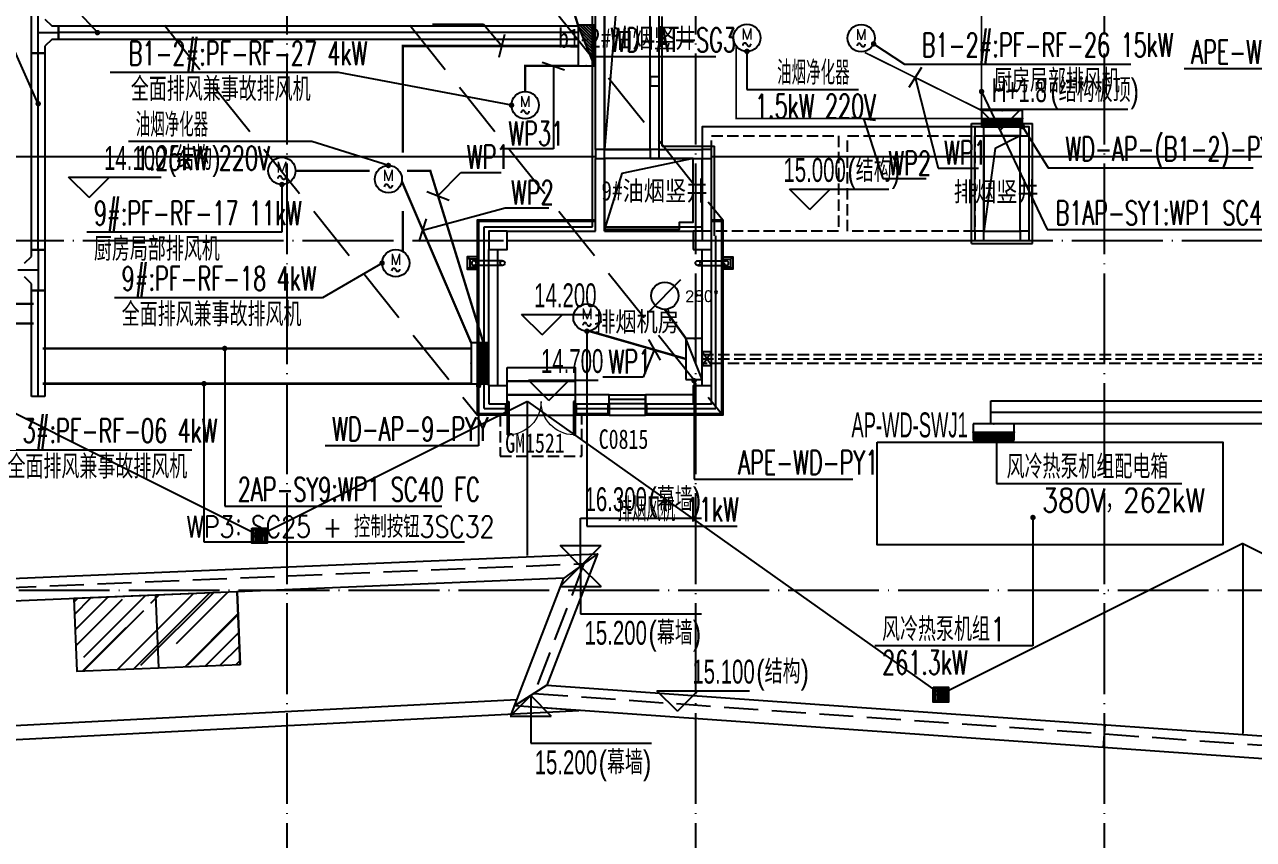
# Model space of a CAD drawing. Extents: x -233336 to 840473, y -28113 to 330904.
# Drawn here: x 71627 to 98686, y 261813 to 279750 of the extents above; entities that cross this region are included whole.
import ezdxf
from ezdxf.enums import TextEntityAlignment as Align
from ezdxf.xclip import XClip

# ---------------------------------------------------------------- set-up
doc = ezdxf.new("R2010")
doc.units = 0
doc.header["$LTSCALE"] = 1000
doc.header["$XCLIPFRAME"] = 2
for name, pattern in [('104-14# 核心筒$0$DOTE', [2.42, 2, -0.2, 0.02, -0.2]), ('DASH', [0.35, 0.25, -0.1]), ('X-104 14#平面$0$$0$DASH', [0.35, 0.25, -0.1]), ('X-104 14#平面$0$DASH', [0.35, 0.25, -0.1])]:
    doc.linetypes.add(name, pattern=pattern)
doc.layers.get('0').update_dxf_attribs({"linetype": 'CONTINUOUS'})
for name, color, linetype in [('104-14# 核心筒$0$A_AXIS-轴线', 8, '104-14# 核心筒$0$DOTE'), ('CABLETRAY', 130, 'CONTINUOUS'), ('CABLETRAY_DIM', 80, 'CONTINUOUS'), ('CABLETRAY_DOTE', 160, 'CONTINUOUS'), ('DIM-动力', 80, 'CONTINUOUS'), ('DIM-箱柜', 80, 'CONTINUOUS'), ('EQUIP-动力', 80, 'CONTINUOUS'), ('EQUIP-箱柜', 80, 'CONTINUOUS'), ('TEL_TEXT', 7, 'CONTINUOUS'), ('WIRE-动力', 50, 'CONTINUOUS'), ('WIRE-动力控制', 160, 'DASH'), ('X-104 14#平面$0$01-标注_标高', 8, 'CONTINUOUS'), ('X-104 14#平面$0$02-TEXT_房间', 9, 'CONTINUOUS'), ('X-104 14#平面$0$02-TEXT_标注', 9, 'CONTINUOUS'), ('X-104 14#平面$0$02-TEXT_门窗', 9, 'CONTINUOUS'), ('X-104 14#平面$0$A-C_玻璃幕墙', 8, 'CONTINUOUS'), ('X-104 14#平面$0$A-C_窗', 8, 'CONTINUOUS'), ('X-104 14#平面$0$A-C_门', 8, 'CONTINUOUS'), ('X-104 14#平面$0$A-O_分水线', 8, 'CONTINUOUS'), ('X-104 14#平面$0$A-O_屋面', 8, 'CONTINUOUS'), ('X-104 14#平面$0$A-SUR_保温', 8, 'CONTINUOUS'), ('X-104 14#平面$0$A-SUR_看线', 8, 'CONTINUOUS'), ('X-104 14#平面$0$A-TECH_电气', 8, 'CONTINUOUS'), ('X-104 14#平面$0$A-TECH_结构', 8, 'CONTINUOUS'), ('X-104 14#平面$0$A_STR-砌块墙', 7, 'CONTINUOUS'), ('X-104 14#平面$0$A_STR-砼柱', 8, 'CONTINUOUS'), ('X-104 14#平面$0$DUCT-新风管立管', 3, 'CONTINUOUS'), ('X-104 14#平面$0$EH_玻璃', 8, 'CONTINUOUS'), ('X-104 14#平面$0$SURFACE', 6, 'CONTINUOUS'), ('X-104 14#平面$0$图例', 7, 'CONTINUOUS'), ('修改桥架规格', 6, 'CONTINUOUS')]:
    doc.layers.add(name, color=color, linetype=linetype)
doc.layers.add('X-104 14#平面$0$04-不打印_辅助线', color=8, linetype='CONTINUOUS', plot=False)
doc.styles.add('_TCH_DIM', font='ROMANS2', dxfattribs={"width": 0.8, "bigfont": 'HZDF2'})
doc.styles.add('_TCH_LABEL', font='COMPLEX', dxfattribs={"bigfont": 'GBCBIG'})
doc.styles.add('_TEL_DIM', font='ROMANS2', dxfattribs={"width": 0.8, "height": 3.5, "bigfont": 'HZDF2'})
doc.styles.add('JD', font='ros.shx', dxfattribs={"width": 0.8, "height": 600, "bigfont": 'hztxt.shx'})
doc.styles.add('X-104 14#平面$0$_TCH_DIM', font='ros.shx', dxfattribs={"width": 0.8, "bigfont": 'jd.shx'})
doc.styles.add('X-104 14#平面$0$_TCH_SPACE', font='STXIHEI.TTF', dxfattribs={"width": 0.8, "height": 5})
doc.styles.add('X-104 14#平面$0$_TCH_WINDOW', font='STXIHEI.TTF', dxfattribs={"width": 0.75, "height": 3.5})
doc.styles.add('X-104 14#平面$0$Standard', font='STXIHEI.TTF', dxfattribs={"width": 0.8})

# ---------------------------------------------------------------- blocks, each defined once
blk = doc.blocks.new('*X5')
at = {"color": 0}
for p, q in [((-250, 33), (-183, 100)), ((-250, 68), (-218, 100)), ((-247, 0), (-147, 100)), ((-212, 0), (-112, 100)), ((-177, 0), (-77, 100)), ((-141, 0), (-41, 100)), ((-106, 0), (-6, 100)), ((-71, 0), (29, 100)), ((-35, 0), (65, 100)), ((0, 0), (100, 100)), ((35, 0), (135, 100)), ((71, 0), (171, 100)), ((106, 0), (206, 100)), ((141, 0), (241, 100)), ((177, 0), (250, 73)), ((212, 0), (250, 38)), ((247, 0), (250, 3))]:
    blk.add_line(p, q, dxfattribs=at)
blk = doc.blocks.new('$equip$00001414')
for p, q in [((0.75, 0.6), (-0.75, 0.6)), ((-0.75, 0.6), (-0.75, 0)), ((0.75, 0), (0.75, 0.6)), ((-0.75, 0.3), (0.75, 0.3)), ((-0.75, 0), (0.75, 0))]:
    blk.add_line(p, q)
at = {"const_width": 0.3}
blk.add_lwpolyline([(-0.75, 0.15), (0.75, 0.15)], dxfattribs=at)
for p in [(0, 0.6), (-0.75, 0.3), (0, 0), (0.75, 0.3)]:
    blk.add_point(p)
at = {"xscale": 0.00300000000061118, "yscale": 0.00300000000061118, "zscale": 0.00300000000061118}
blk.add_blockref('*X5', (0, 0), dxfattribs=at)
at = {"style": '_TCH_LABEL', "flags": 9}
blk.add_attdef('A', (0, 0), '', height=0.00002, dxfattribs=at)
blk = doc.blocks.new('$equip$00001811')
blk.add_circle((0, 0), 0.5)
for centre, radius, start, end in [((-0.073, -0.273), 0.0768, 17.2272, 184.2164), ((0.073, -0.227), 0.0769, 197.2591, 5.1179)]:
    blk.add_arc(centre, radius, start, end)
at = {"color": 7, "style": '_TEL_DIM'}
blk.add_attdef('$TEXT$', text='', height=0.4, dxfattribs=at).set_placement((0.001, 0.137), align=Align.MIDDLE_CENTER)
at = {"color": 7, "style": '_TEL_DIM', "flags": 1}
blk.add_attdef('A', text='', height=0.00002, dxfattribs=at).set_placement((0, 0), align=Align.MIDDLE_CENTER)
blk = doc.blocks.new('104-14# 核心筒')
at = {"layer": '104-14# 核心筒$0$A_AXIS-轴线'}
for p, q in [((77400, 317833.6), (77400, 259754.9)), ((86400, 317833.6), (86400, 259754.9)), ((95400, 317833.6), (95400, 259754.9)), ((-9370.1, 275000), (120259.9, 275000)), ((59400, 267300), (120259.9, 267300))]:
    blk.add_line(p, q, dxfattribs=at)
blk = doc.blocks.new('X-104 14#平面$0$0000')
for p, q in [((27000, 7817), (42800, 7817)), ((45350, 7817), (62299, 7817)), ((41300, 2421), (35400, -529))]:
    blk.add_line(p, q)
for points in [[(26400, 3971), (35400, -529)], [(41300, -969), (41300, 2421)], [(41300, 2421), (50400, -4029)], [(57050, -704), (50400, -4029)], [(57050, -704), (66846, -5602)], [(57050, -704), (57050, -4887)]]:
    blk.add_lwpolyline(points)
blk = doc.blocks.new('X-104 14#平面$0$jtkjuyriuy')
h = blk.add_hatch()
h.set_pattern_fill('ANSI31', color=8, scale=30, angle=45)
h.set_pattern_definition([(90, (0, 0), (-47.625, 1e-14), [])])
h.paths.add_polyline_path([(-138, 138), (138, 138), (138, -138), (-138, -138)])
for points in [[(-168, 168), (168, 168), (168, -168), (-168, -168)], [(-138, 138), (138, 138), (138, -138), (-138, -138)]]:
    blk.add_lwpolyline(points, close=True)
at = {"layer": 'X-104 14#平面$0$04-不打印_辅助线'}
for p, q in [((-168, 0), (168, 0)), ((0, 168), (0, -168))]:
    blk.add_line(p, q, dxfattribs=at)
blk = doc.blocks.new('X-104 14#平面$0$ddddllll')
at = {"layer": 'X-104 14#平面$0$A-O_分水线'}
for p in [(52500, -829), (67500, -4329)]:
    blk.add_blockref('X-104 14#平面$0$jtkjuyriuy', p, dxfattribs=at)
blk = doc.blocks.new('X-104 14#平面$0$000003333')
for centre in [(76800, 268500), (91800, 265000)]:
    blk.add_circle(centre, 50)
blk = doc.blocks.new('X-104 14#平面$0$A$C6C68079C')
at = {"layer": 'X-104 14#平面$0$图例'}
for p, q in [((91, 87), (145, 141)), ((91, -87), (145, -137))]:
    blk.add_line(p, q, dxfattribs=at)
for points in [[(-80, -137), (-80, 141), (145, 141), (145, -137)], [(-80, -87), (-80, 87), (91, 87), (91, -87)]]:
    blk.add_lwpolyline(points, close=True, dxfattribs=at)
blk = doc.blocks.new('*U95')
blk.add_lwpolyline([(200, 0), (200, 300), (0, 300), (0, 0), (200, 0), (0, 300), (0, 0), (200, 300)])
blk = doc.blocks.new('X-104 14#平面$0$dd')
at = {"layer": 'X-104 14#平面$0$A-TECH_电气'}
blk.add_blockref('*U95', (86613, -26854), dxfattribs=at)
blk = doc.blocks.new('_FZHK')
blk.add_lwpolyline([(-0.5, -0.5), (0.5, -0.5), (0.5, 0.5), (-0.5, 0.5)], close=True)
blk = doc.blocks.new('X-104 14#平面$0$$DorLib2D$00000002')
for p, q in [((-0.5, 0), (-0.5, 0.4875)), ((-0.475, 0.4875), (-0.5, 0.4875)), ((-0.475, 0), (-0.475, 0.4875)), ((0.475, 0), (0.475, 0.4875)), ((0.475, 0.4875), (0.5, 0.4875)), ((0.5, 0), (0.5, 0.4875)), ((-0.5, 0), (-0.475, 0)), ((0.5, 0), (0.475, 0))]:
    blk.add_line(p, q)
at = {"lineweight": 13}
for centre, start, end in [((-0.4875, 0), 0, 88.53072), ((0.4875, 0), 91.46928, 180)]:
    blk.add_arc(centre, 0.4875, start, end, dxfattribs=at)
blk = doc.blocks.new('X-104 14#平面$0$$TCHSYS$WIN2D')
for p, q in [((-0.5, 0.5), (0.5, 0.5)), ((-0.5, 0.5), (-0.5, -0.5)), ((0.5, 0.5), (0.5, -0.5)), ((0.5, 0.167), (-0.5, 0.167)), ((0.5, -0.167), (-0.5, -0.167)), ((-0.5, -0.5), (0.5, -0.5))]:
    blk.add_line(p, q)
blk = doc.blocks.new('X-104 14#平面')
at = {"layer": 'X-104 14#平面$0$EH_玻璃'}
h = blk.add_hatch(dxfattribs=at)
h.set_pattern_fill('AR-RROOF', color=256, scale=600, angle=45)
h.set_pattern_definition([(45, (-59.95, 89097.5), (646.5784, 1724.2092), [11430, -1524, 3810, -762]), (45, (387.3, 90083.5), (-1255.44, 177.809), [2286, -251.46, 4572, -571.5]), (45, (-248.53, 89824.9), (2440.8336, 3162.8462), [6096, -1066.8, 3048, -762])])
h.paths.add_polyline_path([(72709.3, 267113.7), (72776.3, 265515.1), (76373.1, 265665.8), (76306.1, 267264.4)])
at = {"layer": 'X-104 14#平面$0$01-标注_标高'}
for p, q in [((93113.4, 277435.4), (92663.4, 277885.4)), ((92663.4, 277885.4), (95919.4, 277885.4)), ((93113.4, 277435.4), (93563.4, 277885.4)), ((73047, 275942.6), (72597, 276392.6)), ((72597, 276392.6), (74631.8, 276392.6)), ((73047, 275942.6), (73497, 276392.6)), ((88918.8, 275679.8), (88468.8, 276129.8)), ((88468.8, 276129.8), (90659.1, 276129.8)), ((88918.8, 275679.8), (89368.8, 276129.8)), ((83022.3, 272920.8), (82572.3, 273370.8)), ((82572.3, 273370.8), (84104.2, 273370.8)), ((83022.3, 272920.8), (83472.3, 273370.8)), ((83172.3, 271473.5), (82722.3, 271923.5)), ((82722.3, 271923.5), (84254.2, 271923.5)), ((83172.3, 271473.5), (83622.3, 271923.5)), ((83869.9, 267831.6), (83869.9, 268881.6)), ((83869.9, 268881.6), (86529.4, 268881.6)), ((83869.9, 267831.6), (83419.9, 268281.6)), ((83419.9, 268281.6), (84319.9, 268281.6)), ((83869.9, 267831.6), (84319.9, 268281.6)), ((83869.9, 267831.6), (83419.9, 267381.6)), ((83869.9, 267831.6), (84319.9, 267381.6)), ((83869.9, 267831.6), (83869.9, 266781.6)), ((83419.9, 267381.6), (84319.9, 267381.6)), ((83869.9, 266781.6), (86529.4, 266781.6)), ((82772.2, 264979.1), (82322.2, 264529.1)), ((82772.2, 264979.1), (83222.2, 264529.1)), ((82772.2, 264979.1), (82772.2, 263929.1)), ((86002.7, 264636), (85552.7, 265086)), ((85552.7, 265086), (87587.5, 265086)), ((86002.7, 264636), (86452.7, 265086)), ((82322.2, 264529.1), (83222.2, 264529.1)), ((82772.2, 263929.1), (85431.7, 263929.1))]:
    blk.add_line(p, q, dxfattribs=at)
at = {"layer": 'X-104 14#平面$0$02-TEXT_标注', "linetype": 'X-104 14#平面$0$DASH', "ltscale": 5}
for points in [[(63675.9, 304510.3), (87000, 275450)], [(58275.9, 300210.3), (81600, 271150)], [(63675.9, 300210.3), (87000, 271150)]]:
    blk.add_lwpolyline(points, dxfattribs=at)
at = {"layer": 'X-104 14#平面$0$A-C_玻璃幕墙'}
for points in [[(82250, 271400), (82250, 271150), (81600, 271150), (81600, 275450), (84200, 275450)], [(82220, 271400), (82220, 271180), (81630, 271180), (81630, 275420), (84200, 275420)], [(86750, 275450), (87000, 275450), (87000, 271150), (85300, 271150), (85300, 271400)], [(86750, 275420), (86970, 275420), (86970, 271180), (85330, 271180), (85330, 271400)], [(84500, 271400), (84500, 271150), (83750, 271150), (83750, 271400)], [(84470, 271400), (84470, 271180), (83780, 271180), (83780, 271400)], [(74507.7, 267189.1), (74574.7, 265590.5)], [(76306.1, 267264.4), (76373.1, 265665.8)]]:
    blk.add_lwpolyline(points, dxfattribs=at)
blk.add_lwpolyline([(72709.3, 267113.7), (72776.3, 265515.1), (76373.1, 265665.8), (76306.1, 267264.4)], close=True, dxfattribs=at)
at = {"layer": 'X-104 14#平面$0$A-C_门'}
blk.add_line((82250, 271600), (83750, 271600), dxfattribs=at)
for points in [[(82250, 272200), (83750, 272200), (83750, 271900), (82250, 271900)], [(82250, 271900), (83750, 271900), (83750, 271600), (82250, 271600)]]:
    blk.add_lwpolyline(points, close=True, dxfattribs=at)
at = {"layer": 'X-104 14#平面$0$A-O_分水线'}
for p, q in [((82150, 274550), (81520, 274550)), ((82150, 274450), (81520, 274450)), ((86450, 274550), (87080, 274550)), ((86450, 274450), (87080, 274450))]:
    blk.add_line(p, q, dxfattribs=at)
for centre in [(82150, 274500), (86450, 274500)]:
    blk.add_circle(centre, 50, dxfattribs=at)
for centre, start, end in [((81520, 274500), 90, 270), ((87080, 274500), 270, 90)]:
    blk.add_arc(centre, 50, start, end, dxfattribs=at)
at = {"layer": 'X-104 14#平面$0$A-O_分水线', "linetype": 'X-104 14#平面$0$$0$DASH', "ltscale": 0.2}
for centre, start, end in [((81520, 274500), 270, 90), ((87080, 274500), 90, 270)]:
    blk.add_arc(centre, 50, start, end, dxfattribs=at)
at = {"layer": 'X-104 14#平面$0$A-O_屋面'}
for points in [[(82349.8, 264577.4), (83499.8, 267565.9), (52926.6, 266284.7), (53491, 268939.8), (17309.3, 268308.2), (22065.4, 284894.6), (62738.3, 285920), (62307.5, 284891.2), (92265.6, 286255.1), (99426.9, 312025), (120741.8, 306094.6), (117562.9, 278400.5), (119297.3, 278014.5), (109062.3, 262867.9), (82417.6, 264753.6)], [(84240.1, 268097.3), (83499.8, 267565.9)], [(83126.9, 265204.7), (82417.6, 264753.6)]]:
    blk.add_lwpolyline(points, dxfattribs=at)
for points in [[(83126.9, 265204.7), (108809.6, 263387.1), (118471.8, 277685.9), (117014.8, 278010.2), (120196.4, 305727.4), (99774.7, 311409.3), (92650.5, 285772.1), (61541.2, 284355.8), (61978.8, 285400.7), (22444.8, 284404), (17976.2, 268819.9), (54110.7, 269450.7), (53549.7, 266811.2), (84240.1, 268097.3)], [(92750, 277500), (86550, 277500), (86550, 275000), (92750, 275000)]]:
    blk.add_lwpolyline(points, close=True, dxfattribs=at)
at = {"layer": 'X-104 14#平面$0$A-O_屋面', "ltscale": 5}
blk.add_lwpolyline([(95099.4, 296471), (89096.5, 298141.2), (77166, 288800), (8392.2, 288800), (5790.4, 276559.6), (2660.3, 277224.9), (-2631.9, 278349.8), (-6009.8, 262458.3), (40178.1, 264474.9), (39845.1, 262383.6), (83828.3, 264653.8)], dxfattribs=at)
blk.add_lwpolyline([(2660.3, 277224.9), (-2631.9, 278349.8), (-6009.8, 262458.3), (40178.1, 264474.9), (39845.1, 262383.6), (83828.3, 264653.8), (82417.6, 264753.6), (82467.7, 264883.9), (40199.6, 262702.3), (40532.1, 264790.6), (-5635.8, 262774.9), (-2400.9, 277994), (2597.9, 276931.4)], close=True, dxfattribs=at)
at = {"layer": 'X-104 14#平面$0$A-O_屋面', "linetype": 'X-104 14#平面$0$DASH'}
for points in [[(86750, 277300), (89550, 277300), (89550, 275200), (86750, 275200)], [(89750, 277300), (92550, 277300), (92550, 275200), (89750, 275200)]]:
    blk.add_lwpolyline(points, close=True, dxfattribs=at)
blk.add_lwpolyline([(82100, 271150), (82100, 270250), (83900, 270250), (83900, 271150)], dxfattribs=at)
at = {"layer": 'X-104 14#平面$0$A-O_屋面', "color": 1}
blk.add_lwpolyline([(95414.1, 264335.1), (95378.8, 263836.3)], dxfattribs=at)
at = {"layer": 'X-104 14#平面$0$A-SUR_保温'}
for p, q in [((84130, 276900), (84130, 281400)), ((84130, 275300), (84130, 276900)), ((85670, 277070), (86820, 277070))]:
    blk.add_line(p, q, dxfattribs=at)
at = {"layer": 'X-104 14#平面$0$A-SUR_看线'}
for p, q in [((82250, 271150), (83750, 271150)), ((84500, 271150), (85300, 271150))]:
    blk.add_line(p, q, dxfattribs=at)
at = {"layer": 'X-104 14#平面$0$A-TECH_结构', "linetype": 'X-104 14#平面$0$DASH', "ltscale": 3}
blk.add_lwpolyline([(82843.2, 265024.2), (82843.2, 265024.2), (108910.7, 263179.4), (118802, 277817.3), (117234.1, 278166.3), (120414.6, 305874.3), (99635.5, 311655.6), (92496.6, 285965.3), (61847.8, 284570), (62282.6, 285608.4), (22293, 284600.3), (17709.4, 268615.2), (53862.8, 269246.3), (53300.5, 266600.6), (83944, 267884.8), (82843.2, 265024.2), (82843.2, 265024.2)], dxfattribs=at)
at = {"layer": 'X-104 14#平面$0$A_STR-砌块墙'}
for p, q in [((84200, 277000), (84200, 281300)), ((84400, 277000), (84400, 281300)), ((85400, 278600), (85400, 280000)), ((85600, 278600), (85600, 280000)), ((85400, 277000), (85400, 278400)), ((85600, 277000), (85600, 278400)), ((92750, 277500), (93550, 277500)), ((92550, 275200), (92550, 277300)), ((92750, 277300), (93550, 277300)), ((92750, 275200), (92750, 277300)), ((93550, 275200), (93550, 277300)), ((93750, 275200), (93750, 277300)), ((85400, 277000), (84400, 277000)), ((85600, 277000), (86550, 277000)), ((84200, 275200), (84200, 276800)), ((84400, 275200), (84400, 276800)), ((85400, 276800), (84400, 276800)), ((85600, 276800), (86550, 276800)), ((86550, 275200), (86550, 276800)), ((86750, 275200), (86750, 276800)), ((82250, 275200), (84200, 275200)), ((84400, 275200), (86350, 275200)), ((92750, 275200), (93550, 275200)), ((82250, 275000), (84300, 275000)), ((84300, 275000), (86350, 275000)), ((92750, 275000), (93550, 275000)), ((81850, 271800), (81850, 274800)), ((82050, 271800), (82050, 274800)), ((86550, 271800), (86550, 274800)), ((86750, 271800), (86750, 274800)), ((84500, 271600), (83750, 271600)), ((83750, 271600), (83750, 271400)), ((83750, 271400), (84500, 271400)), ((84500, 271400), (84500, 271600)), ((86350, 271600), (85300, 271600)), ((85300, 271600), (85300, 271400)), ((85300, 271400), (86350, 271400))]:
    blk.add_line(p, q, dxfattribs=at)
at = {"layer": 'X-104 14#平面$0$DUCT-新风管立管', "elevation": 6000}
blk.add_lwpolyline([(85400, 281300), (84400, 281300), (84400, 277000), (85400, 277000), (85400, 281300), (84729.5, 281043.6), (84400, 277000)], dxfattribs=at)
at = {"layer": 'X-104 14#平面$0$DUCT-新风管立管'}
for points in [[(93550, 277300), (92750, 277300), (92750, 275200), (93550, 275200), (93550, 277300), (93000.1, 277021.2), (92750, 275200)], [(86350, 276800), (84400, 276800), (84400, 275250), (86050, 275250), (86050, 275400), (86350, 275400), (86350, 276800), (84774.9, 276474.5), (84400, 275250)]]:
    blk.add_lwpolyline(points, dxfattribs=at)
at = {"layer": 'X-104 14#平面$0$SURFACE'}
for p, q in [((85670, 278550), (85670, 279930)), ((85670, 277070), (85670, 278550)), ((92480, 277570), (93820, 277570)), ((92480, 274930), (92480, 277570)), ((93820, 274930), (93820, 277570)), ((86820, 275100), (86820, 277070)), ((81750, 271300), (81750, 275300)), ((81750, 275300), (84130, 275300)), ((84400, 275300), (86550, 275300)), ((86850, 271300), (86850, 275100)), ((92480, 274930), (93820, 274930)), ((82250, 271300), (82250, 271400)), ((83750, 271300), (83750, 271400)), ((84500, 271300), (84500, 271400)), ((85300, 271300), (85300, 271400)), ((81750, 271300), (82250, 271300)), ((83750, 271300), (84500, 271300)), ((85300, 271300), (86850, 271300))]:
    blk.add_line(p, q, dxfattribs=at)
ref = blk.add_blockref('104-14# 核心筒', (0, 0))
XClip(ref).set_block_clipping_path([(-38664.3623821461, -25500), (139216.5485069363, 330900)])
for name, p in [('X-104 14#平面$0$ddddllll', (24300, 269328.8)), ('X-104 14#平面$0$000003333', (0, 0)), ('X-104 14#平面$0$dd', (-62.7, 299100))]:
    blk.add_blockref(name, p)
at = {"color": 5, "xscale": -1}
blk.add_blockref('X-104 14#平面$0$A$C6C68079C', (81520, 274500), dxfattribs=at)
at = {"color": 5}
blk.add_blockref('X-104 14#平面$0$A$C6C68079C', (87080, 274500), dxfattribs=at)
at = {"layer": 'X-104 14#平面$0$A-C_窗'}
ref = blk.add_blockref('X-104 14#平面$0$$TCHSYS$WIN2D', (84900, 271450), dxfattribs=dict(at, xscale=800, yscale=-300, zscale=300))
ref.add_attrib('A', 'C0815', (84270, 270410.8), dxfattribs={"layer": 'X-104 14#平面$0$02-TEXT_门窗', "height": 428.14, "style": 'X-104 14#平面$0$_TCH_WINDOW', "width": 0.75})
at = {"layer": 'X-104 14#平面$0$A-C_门'}
ref = blk.add_blockref('X-104 14#平面$0$$DorLib2D$00000002', (83000, 271450), dxfattribs=dict(at, xscale=1500, yscale=-1500, zscale=300))
ref.add_attrib('A', 'GM1521', (82211, 270325.2), dxfattribs={"layer": 'X-104 14#平面$0$02-TEXT_门窗', "height": 428.14, "style": 'X-104 14#平面$0$_TCH_WINDOW', "width": 0.75})
at = {"layer": 'X-104 14#平面$0$A-O_分水线'}
blk.add_blockref('X-104 14#平面$0$0000', (41400, 269028.8), dxfattribs=at)
at = {"layer": 'X-104 14#平面$0$A_STR-砼柱'}
for p, xscale, yscale, zscale in [((85500, 278500, 3000), 200, 200, 200), ((92650, 277400, 3000), 200, 200, 200), ((93650, 277400, 3000), 200, 200, 200), ((84300, 276900, 3000), 200, 200, 200), ((85500, 276900, 3000), 200, 200, 200), ((86650, 276900, 3000), 200, 200, 200), ((82050, 275000), 400, 400, 400), ((86550, 275000), 400, 400, 400), ((92650, 275100, 3000), 200, 200, 200), ((93650, 275100, 3000), 200, 200, 200), ((82050, 271600), 400, 400, 400), ((86550, 271600), 400, 400, 400)]:
    blk.add_blockref('_FZHK', p, dxfattribs=dict(at, xscale=xscale, yscale=yscale, zscale=zscale))
at = {"layer": 'X-104 14#平面$0$01-标注_标高', "color": 7, "style": 'X-104 14#平面$0$_TCH_DIM'}
for s, height, width, p in [('H+1.8', 525, 0.64, (92925, 278042.9)), ('(结构板顶)', 520.93, 0.8, (94212, 278042.9)), ('14.100', 525, 0.64, (73374.8, 276550.1)), ('(结构)', 520.93, 0.8, (74781.8, 276550.1)), ('15.000', 525, 0.64, (88336.5, 276287.3)), ('(结构)', 520.93, 0.8, (89743.5, 276287.3)), ('14.200', 525, 0.64, (82847.2, 273528.3)), ('14.700', 525, 0.64, (82997.2, 272081)), ('16.300', 525, 0.64, (83956.4, 269039.1)), ('(幕墙)', 520.93, 0.8, (85363.4, 269039.1)), ('15.200', 525, 0.64, (83956.4, 266099.1)), ('(幕墙)', 520.93, 0.8, (85363.4, 266099.1)), ('15.100', 525, 0.64, (86330.5, 265243.5)), ('(结构)', 520.93, 0.8, (87737.5, 265243.5)), ('15.200', 525, 0.64, (82858.7, 263246.6)), ('(幕墙)', 520.93, 0.8, (84265.7, 263246.6))]:
    blk.add_text(s, height=height, dxfattribs=dict(at, width=width)).set_placement(p)
at = {"layer": 'X-104 14#平面$0$02-TEXT_房间', "style": 'X-104 14#平面$0$_TCH_SPACE', "width": 0.8}
blk.add_text('排烟机房', height=428.14, dxfattribs=at).set_placement((84167.8, 272996.1))
at = {"layer": 'X-104 14#平面$0$02-TEXT_标注', "style": 'X-104 14#平面$0$Standard', "width": 0.8}
for s, p in [('b1-2#油烟竖井', (83380.1, 279238.9, 6000)), ('9#油烟竖井', (84328.9, 275878.1, 3000)), ('排烟竖井', (92085.8, 275859.3))]:
    blk.add_text(s, height=428.14, dxfattribs=at).set_placement(p)
blk = doc.blocks.new('$equip$00001817')
blk.add_line((-0.589, -0.589), (0.589, 0.589))
blk.add_circle((0, 0), 0.5)
at = {"color": 7, "style": '_TEL_DIM', "flags": 1}
blk.add_attdef('A', text='', height=0.00002, dxfattribs=at).set_placement((0, 0), align=Align.MIDDLE_CENTER)
at = {"color": 7, "style": '_TEL_DIM'}
blk.add_attdef('$TEXT$', text='', height=0.4, dxfattribs=at).set_placement((1.361, -0.018), align=Align.MIDDLE_CENTER)
blk = doc.blocks.new('$equip$00001416')
for p, q in [((0.75, 0.6), (-0.75, 0.6)), ((-0.75, 0), (0.75, 0.6)), ((-0.75, 0.6), (-0.75, 0)), ((0.75, 0), (0.75, 0.6)), ((-0.75, 0), (0.75, 0))]:
    blk.add_line(p, q)
for p in [(0, 0.6), (-0.75, 0.3), (0, 0), (0.75, 0.3)]:
    blk.add_point(p)
at = {"style": '_TCH_LABEL', "flags": 9}
blk.add_attdef('A', (0, 0), '', height=0.00002, dxfattribs=at)
blk = doc.blocks.new('*X30')
at = {"color": 0}
for p, q in [((0, 0), (167, 167)), ((35, 0), (226, 190)), ((71, 0), (250, 179)), ((-247, 0), (-246, 2)), ((-212, 0), (-187, 25)), ((-177, 0), (-128, 49)), ((-141, 0), (-69, 72)), ((-106, 0), (-10, 96)), ((-71, 0), (49, 120)), ((-35, 0), (108, 143)), ((106, 0), (250, 144)), ((141, 0), (250, 109)), ((177, 0), (250, 73)), ((212, 0), (250, 38)), ((247, 0), (250, 3))]:
    blk.add_line(p, q, dxfattribs=at)
blk = doc.blocks.new('$equip$00001425')
for p, q in [((-0.75, 0), (0.75, 0.6)), ((0.75, 0.6), (-0.75, 0.6)), ((-0.75, 0.6), (-0.75, 0)), ((0.75, 0), (0.75, 0.6)), ((-0.75, 0), (0.75, 0))]:
    blk.add_line(p, q)
for p in [(0, 0.6), (-0.75, 0.3), (0, 0), (0.75, 0.3)]:
    blk.add_point(p)
blk.add_solid([(-0.75, 0), (0.75, 0), (0.75, 0.6)])
at = {"xscale": 0.00300000000061118, "yscale": 0.00300000000061118, "zscale": 0.00300000000061118}
blk.add_blockref('*X30', (0, 0), dxfattribs=at)
at = {"style": '_TCH_LABEL', "flags": 9}
blk.add_attdef('A', (0, 0), '', height=0.00002, dxfattribs=at)

msp = doc.modelspace()

# ---------------------------------------------------------------- linework, layer by layer
at = {"layer": 'CABLETRAY'}
for p, q in [((71776.6, 279122.7), (71776.6, 280022.7)), ((72076.6, 279872.7), (72226.6, 279722.7)), ((72226.6, 279722.7), (72376.6, 279722.7)), ((72376.6, 279422.7), (72376.6, 279722.7)), ((72376.6, 279722.7), (83813.3, 279722.7)), ((72376.6, 279722.7), (72376.6, 279422.7)), ((83813.3, 279722.7), (83813.3, 279422.7)), ((72226.6, 279422.7), (72076.6, 279272.7)), ((72076.6, 279272.7), (72076.6, 279122.7)), ((72376.6, 279422.7), (72226.6, 279422.7)), ((83813.3, 279422.7), (72376.6, 279422.7)), ((71776.6, 279122.7), (72076.6, 279122.7)), ((71776.6, 274794.6), (71776.6, 279122.7)), ((72076.6, 279122.7), (71776.6, 279122.7)), ((72076.6, 279122.7), (72076.6, 274794.6)), ((71776.6, 274644.6), (71776.6, 274794.6)), ((71776.6, 274794.6), (72076.6, 274794.6)), ((72076.6, 274794.6), (71776.6, 274794.6)), ((72076.6, 274794.6), (72076.6, 273894.6)), ((71626.6, 274494.6), (71776.6, 274644.6)), ((71776.6, 274044.6), (71626.6, 274194.6)), ((71776.6, 273894.6), (71776.6, 274044.6)), ((71776.6, 273894.6), (72076.6, 273894.6)), ((71776.6, 271561), (71776.6, 273894.6)), ((72076.6, 273894.6), (71776.6, 273894.6)), ((72076.6, 273894.6), (72076.6, 271561)), ((72076.6, 271561), (71776.6, 271561)), ((92906.9, 270964.4), (92906.9, 271464.4)), ((92906.9, 271464.4), (111794.7, 271464.4)), ((111794.7, 270964.4), (92906.9, 270964.4))]:
    msp.add_line(p, q, dxfattribs=at)
at = {"layer": 'CABLETRAY', "linetype": 'DASH'}
for p, q in [((86550, 272289.8), (86550, 272489.8)), ((86550, 272489.8), (100309.7, 272489.8)), ((100309.7, 272289.8), (86550, 272289.8))]:
    msp.add_line(p, q, dxfattribs=at)
at = {"layer": 'CABLETRAY_DIM'}
for p in [(73231.9, 279572.7), (71926.6, 278008.8)]:
    msp.add_line(p, (69294, 283873.3), dxfattribs=at)
at = {"layer": 'CABLETRAY_DIM', "const_width": 60}
for points in [[(73252.2, 279550.6, 1), (73211.7, 279594.9, 1)], [(71938.9, 277981.4, 1), (71914.3, 278036.2, 1)]]:
    msp.add_lwpolyline(points, format="xyb", close=True, dxfattribs=at)
at = {"layer": 'CABLETRAY_DOTE'}
for p, q in [((71926.6, 279122.7), (71926.6, 280022.7)), ((71926.6, 279572.7), (72376.6, 279572.7)), ((83813.3, 279572.7), (72376.6, 279572.7)), ((71926.6, 274794.6), (71926.6, 279122.7)), ((71926.6, 274794.6), (71926.6, 273894.6)), ((71926.6, 274344.6), (71476.6, 274344.6)), ((71926.6, 271561), (71926.6, 273894.6)), ((92906.9, 271214.4), (111794.7, 271214.4))]:
    msp.add_line(p, q, dxfattribs=at)
at = {"layer": 'CABLETRAY_DOTE', "linetype": 'DASH'}
msp.add_line((86550, 272389.8), (100309.7, 272389.8), dxfattribs=at)
at = {"layer": 'DIM-动力'}
for p, q in [((82197, 279533.3), (82072.5, 279023.3)), ((83022.5, 278925.7), (83518.5, 278753.7)), ((91378, 278807.7), (91096.2, 278364.8)), ((89839.8, 277713.1), (90360.6, 277646.9)), ((80485.2, 276075.5), (80975.1, 275886.9)), ((80318.2, 274973.3), (80474.2, 275474.6)), ((85366.6, 272820), (85620.7, 272360.6))]:
    msp.add_line(p, q, dxfattribs=at)
at = {"layer": 'DIM-动力', "color": 80}
for p, q in [((90322.6, 279325.6), (91005.6, 278878.7)), ((87533.9, 279159.5), (87533.9, 278321.8)), ((91005.6, 278878.7), (95988.7, 278878.7)), ((78540.6, 278696.1), (73513.1, 278696.1)), ((82349.4, 277975), (78540.6, 278696.1)), ((87533.9, 278321.8), (89987.2, 278321.8)), ((92700, 278276.3), (94143.7, 275237.2)), ((77955.8, 277176.4), (73917.1, 277176.4)), ((79637.5, 276648.2), (77955.8, 277176.4)), ((77293.5, 276229), (77293.5, 275178.8)), ((94143.7, 275237.2), (99052.9, 275237.2)), ((77293.5, 275178.8), (72996.6, 275178.8)), ((79499.6, 274500), (78184.1, 273738.5)), ((78184.1, 273738.5), (73607.6, 273738.5)), ((84011.1, 273000), (84011.1, 268708.2)), ((76033.4, 272620), (76033.4, 269152.2)), ((93030.7, 270601.4), (93030.7, 269650.3)), ((71309.1, 270387.3), (75312.1, 270387.3)), ((93030.7, 269650.3), (97107.6, 269650.3)), ((76033.4, 269152.2), (80813.6, 269152.2)), ((84011.1, 268708.2), (87317.1, 268708.2)), ((93831.4, 268899), (93831.4, 266074.2)), ((93831.4, 266074.2), (90350.7, 266074.2))]:
    msp.add_line(p, q, dxfattribs=at)
at = {"layer": 'DIM-动力'}
for points in [[(81731.8, 279749.4), (80611.9, 279749.4)], [(82134.7, 279278.3), (81731.8, 279749.4)], [(83270.5, 278839.7), (83270.5, 277015.5)], [(91237.1, 278586.2), (91745.5, 276591.6)], [(90100.2, 277680), (90528.5, 276359.9)], [(83270.5, 277015.5), (82150.6, 277015.5)], [(91745.5, 276591.6), (92633.6, 276591.6)], [(80730.2, 275981.2), (81235.5, 276496.8)], [(81235.5, 276496.8), (82123.7, 276496.8)], [(90528.5, 276359.9), (91476.4, 276359.9)], [(80396.2, 275224), (82209.8, 275714.5)], [(82209.8, 275714.5), (83167.5, 275714.5)], [(85493.6, 272590.3), (85245.2, 271991.5)], [(85245.2, 271991.5), (84357, 271991.5)]]:
    msp.add_lwpolyline(points, dxfattribs=at)
at = {"layer": 'DIM-动力', "color": 80, "const_width": 60}
for points in [[(90297.4, 279342, 1), (90347.7, 279309.2, 1)], [(87533.9, 279189.5, 1), (87533.9, 279129.5, 1)], [(92687.1, 278303.4, 1), (92712.9, 278249.2, 1)], [(82378.8, 277969.4, 1), (82319.9, 277980.6, 1)], [(79666.1, 276639.3, 1), (79608.9, 276657.2, 1)], [(77293.5, 276259, 1), (77293.5, 276199, 1)], [(79525.6, 274515, 1), (79473.7, 274485, 1)], [(84011.1, 273030, 1), (84011.1, 272970, 1)], [(76033.4, 272650, 1), (76033.4, 272590, 1)], [(93030.7, 270631.4, 1), (93030.7, 270571.4, 1)], [(93831.4, 268929, 1), (93831.4, 268869, 1)]]:
    msp.add_lwpolyline(points, format="xyb", close=True, dxfattribs=at)
at = {"layer": 'DIM-箱柜'}
for p, q in [((84145.7, 279045.8), (84803.5, 279045.8)), ((84803.5, 279045.8), (86850.5, 279045.8)), ((99821.8, 278777.9), (97161.2, 278777.9)), ((93600, 277504.5), (94164.3, 276594.2)), ((94164.3, 276594.2), (98681.3, 276594.2)), ((81623.5, 271801), (81623.5, 270479.6)), ((86370, 271909.8), (86370, 269744.3)), ((81623.5, 270479.6), (78245.7, 270479.6)), ((86370, 269744.3), (89865, 269744.3))]:
    msp.add_line(p, q, dxfattribs=at)
at = {"layer": 'DIM-箱柜', "const_width": 60}
for points in [[(84115.7, 279045.8, 1), (84175.7, 279045.8, 1)], [(93584.2, 277530, 1), (93615.8, 277479, 1)], [(86370, 271939.8, 1), (86370, 271879.8, 1)], [(81623.5, 271831, 1), (81623.5, 271771, 1)]]:
    msp.add_lwpolyline(points, format="xyb", close=True, dxfattribs=at)
at = {"layer": 'EQUIP-动力'}
msp.add_lwpolyline([(90400, 270560), (98010, 270560), (98010, 268300), (90400, 268300)], close=True, dxfattribs=at)
at = {"layer": 'WIRE-动力', "color": 50}
for points, const_width in [([(83813.3, 279739.7), (82849.4, 282800)], 52.5), ([(92700, 277860), (92700, 280499.6)], 37.5), ([(79953.5, 276932.4), (79953.5, 279278.3), (83813.3, 279278.3)], 52.5), ([(92700, 277680), (87296.7, 277680), (87296.7, 279275.8)], 37.5), ([(92700, 277860), (90127.1, 279137.2)], 37.5), ([(82649.4, 278275), (82649.4, 278839.7), (83813.3, 278839.7)], 52.5), ([(77593.5, 276529), (79225, 276529)], 52.5), ([(81730.3, 272745.1), (80560.9, 276529), (80050, 276529)], 52.5), ([(81460.3, 272745.1), (79933.8, 276301.3), (79933.8, 276301.3)], 52.5), ([(79953.5, 274757.6), (79953.5, 275647.3)], 52.5), ([(69188.9, 273600), (71826.6, 273600)], 52.5), ([(65088.2, 273167.2), (71826.6, 273167.2)], 52.5), ([(84039.7, 273008.9), (86190, 272389.8)], 52.5), ([(72026.6, 272620), (81460.3, 272620)], 52.5), ([(81460.3, 271845.1), (72026.6, 271845.1)], 52.5)]:
    msp.add_lwpolyline(points, dxfattribs=dict(at, const_width=const_width))
at = {"layer": 'WIRE-动力控制', "color": 160, "const_width": 52.5}
msp.add_lwpolyline([(86190, 272839.8), (85724.4, 273481.6)], dxfattribs=at)
at = {"layer": '修改桥架规格'}
for p, q in [((75576.1, 271845.1), (75576.1, 268360.4)), ((75576.1, 268360.4), (81310.3, 268360.4))]:
    msp.add_line(p, q, dxfattribs=at)
at = {"layer": '修改桥架规格', "const_width": 60}
msp.add_lwpolyline([(75576.1, 271875.1, 1), (75576.1, 271815.1, 1)], format="xyb", close=True, dxfattribs=at)

# ---------------------------------------------------------------- block references
msp.add_blockref('X-104 14#平面', (0, 0))
at = {"layer": 'EQUIP-动力', "color": 80, "xscale": 600, "yscale": 600, "zscale": 600}
for name, p, values in [('$equip$00001811', (87533.9, 279459.5), {'$TEXT$': 'M'}), ('$equip$00001811', (90049.6, 279450, 3000), {'$TEXT$': 'M'}), ('$equip$00001811', (82649.4, 277975, 3000), {'$TEXT$': 'M'}), ('$equip$00001811', (77293.5, 276529, 3000), {'$TEXT$': 'M'}), ('$equip$00001811', (79637.5, 276348.2), {'$TEXT$': 'M'}), ('$equip$00001811', (79799.6, 274500, 3000), {'$TEXT$': 'M'}), ('$equip$00001817', (85724.4, 273781.6), {'$TEXT$': '280%%D'}), ('$equip$00001811', (84011.1, 273300, 3000), {'$TEXT$': 'M'})]:
    msp.add_blockref(name, p, dxfattribs=at).add_auto_attribs(values)
at = {"layer": 'EQUIP-箱柜', "color": 80, "xscale": 600, "yscale": 600, "zscale": 600, "rotation": 90}
for name, p in [('$equip$00001425', (84173.3, 279289.7)), ('$equip$00001414', (81820.3, 272295.1)), ('$equip$00001416', (86550, 272389.8))]:
    msp.add_blockref(name, p, dxfattribs=at)
at = {"layer": 'EQUIP-箱柜', "color": 80, "xscale": 600, "yscale": 600, "zscale": 600}
for p in [(93150, 277500), (92967, 270601.4)]:
    msp.add_blockref('$equip$00001414', p, dxfattribs=at)

# ---------------------------------------------------------------- texts
at = {"layer": 'DIM-动力', "color": 7}
for s, height, style, width, p in [('B1-2#:PF-RF-26 15kW', 525, '_TEL_DIM', 0.64, (91382.1, 279038)), ('B1-2#:PF-RF-27 4kW', 525, '_TEL_DIM', 0.64, (73918.2, 278855.4)), ('油烟净化器 ', 525, '_TEL_DIM', 0.64, (88197.7, 278426.8)), ('厨房局部排风机', 520.87, '_TEL_DIM', 0.8, (92973.9, 278248.7)), ('全面排风兼事故排风机', 520.87, '_TEL_DIM', 0.8, (73966.6, 278066.1)), ('1.5kW 220V', 525, '_TEL_DIM', 0.64, (87709.5, 277691.8)), ('油烟净化器 ', 525, '_TEL_DIM', 0.64, (74074.6, 277281.4)), ('WP31', 525, '_TEL_DIM', 0.64, (82281.9, 277090.5)), ('WP1', 525, '_TEL_DIM', 0.64, (81366.8, 276571.8)), ('WP1', 525, '_TEL_DIM', 0.64, (91876.7, 276666.6)), ('1.25kW 220V', 525, '_TEL_DIM', 0.64, (74074.6, 276546.4)), ('WP2', 525, '_TEL_DIM', 0.64, (90650, 276434.9)), ('WP2', 525, '_TEL_DIM', 0.64, (82341.1, 275789.5)), ('9#:PF-RF-17 11kW', 525, '_TEL_DIM', 0.64, (73154.1, 275338.1)), ('B1AP-SY1:WP1 SC40 FC', 525, '_TEL_DIM', 0.64, (94330.4, 275342.2)), ('厨房局部排风机', 520.87, '_TEL_DIM', 0.8, (73154.1, 274548.8)), ('9#:PF-RF-18 4kW', 525, '_TEL_DIM', 0.64, (73765.1, 273897.8)), ('全面排风兼事故排风机', 520.87, '_TEL_DIM', 0.8, (73765.1, 273108.5)), ('WP1', 525, '_TEL_DIM', 0.64, (84488.2, 272066.5)), ('3#:PF-RF-06 4kW', 525, '_TEL_DIM', 0.64, (71584.3, 270546.6)), ('全面排风兼事故排风机', 520.87, '_TEL_DIM', 0.8, (71250.3, 269757.3)), ('风冷热泵机组配电箱', 520.87, '_TCH_DIM', 0.8, (93249.5, 269755.3)), ('2AP-SY9:WP1 SC40 FC', 525, '_TEL_DIM', 0.64, (76322.8, 269257.2)), ('380V，262kW', 520.87, '_TCH_DIM', 0.8, (94030, 269020.3)), ('排烟风机 11kW ', 525, '_TEL_DIM', 0.64, (84681, 268813.2)), ('风冷热泵机组1', 520.87, '_TEL_DIM', 0.8, (90508.2, 266179.2)), ('261.3kW ', 525, '_TEL_DIM', 0.64, (90508.2, 265444.2))]:
    msp.add_text(s, height=height, dxfattribs=dict(at, style=style, width=width)).set_placement(p)
at = {"layer": 'DIM-箱柜', "color": 7, "style": '_TEL_DIM', "width": 0.64}
for s, p in [('WD-AT-SG3', (84526.4, 279150.8)), ('APE-WD-JY2', (97318.7, 278882.9)), ('WD-AP-(B1-2)-PYY1', (94549.7, 276753.5)), ('WD-AP-9-PYY', (78403.2, 270584.6)), ('APE-WD-PY1', (87343.9, 269849.3))]:
    msp.add_text(s, height=525, dxfattribs=at).set_placement(p)
at = {"layer": 'TEL_TEXT', "color": 7, "style": 'JD', "width": 0.55}
msp.add_text('AP-WD-SWJ1', height=550, dxfattribs=at).set_placement((91115.3, 270937.3), align=Align.MIDDLE_CENTER)
at = {"layer": '修改桥架规格', "color": 7, "style": '_TEL_DIM', "width": 0.8}
msp.add_text('WP3：SC25 + 控制按钮3SC32', height=476.22, dxfattribs=at).set_placement((75185.9, 268456.4))

doc.saveas('drawing.dxf')
